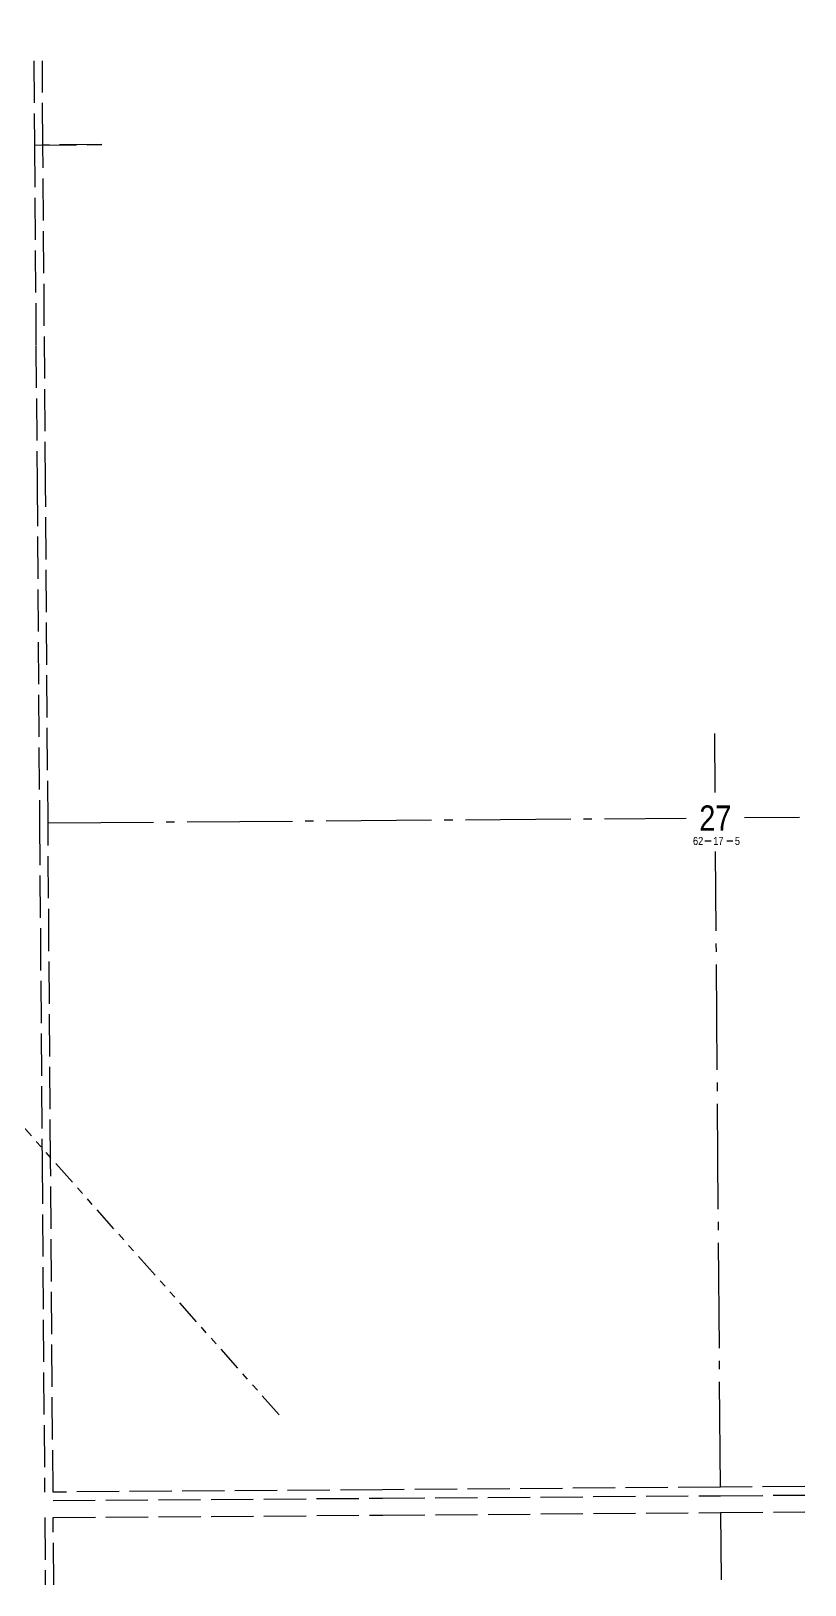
# Model space of a CAD drawing. Extents: x 522868 to 559106, y 6019929 to 6031707.
# Drawn here: x 533996 to 534914, y 6026399 to 6028243 of the extents above; entities that cross this region are included whole.
import ezdxf
from ezdxf.enums import TextEntityAlignment as Align

# ---------------------------------------------------------------- set-up
doc = ezdxf.new("R2010")
doc.units = 0
doc.header["$LTSCALE"] = 5
for name, pattern in [('foc-DRILLPATH', [14.75, 6, -1.75, 1.75, -1.75, 1.75, -1.75]), ('foc-QUARTERLINE', [33, 25, -3, 2, -3]), ('foc-UNSURVEYED', [12.5, 10, -2.5])]:
    doc.linetypes.add(name, pattern=pattern)
for name, color, linetype in [('10', 1, 'Continuous'), ('9', 3, 'Continuous'), ('L-SECLBL', 7, 'Continuous'), ('L-SECQ', 8, 'foc-QUARTERLINE'), ('L-USEC', 7, 'foc-UNSURVEYED'), ('P-PDRILLPATH', 12, 'foc-DRILLPATH')]:
    doc.layers.add(name, color=color, linetype=linetype)
doc.styles.add('80L', font='ARIALN.TTF', dxfattribs={"height": 10})
doc.styles.add('SIMPLEX', font='ARIALN.TTF')

# ---------------------------------------------------------------- blocks, each defined once
blk = doc.blocks.new('L-SECLBL')
at = {"layer": '9', "color": 7}
for p, q in [((-5.1, -27.8), (-12.3, -27.8)), ((20.7, -27.8), (13.5, -27.8))]:
    blk.add_line(p, q, dxfattribs=at)
at = {"layer": '10', "color": 2, "style": 'SIMPLEX'}
blk.add_attdef('SEC', text='', height=30, dxfattribs=at).set_placement((0, 0), align=Align.MIDDLE)
at = {"layer": '10', "color": 5, "style": '80L'}
blk.add_attdef('TWP', text='', height=9.5, dxfattribs=at).set_placement((-14.4, -27.4), align=Align.MIDDLE_RIGHT)
blk.add_attdef('RGE', text='', height=9.5, dxfattribs=at).set_placement((3.6, -27.4), align=Align.MIDDLE_CENTER)
blk.add_attdef('MER', text='', height=9.5, dxfattribs=at).set_placement((23.2, -27.4), align=Align.MIDDLE_LEFT)

msp = doc.modelspace()

# ---------------------------------------------------------------- linework, layer by layer
at = {"layer": 'L-SECQ', "flags": 128}
for points in [[(534807.364, 6027339.102), (534806.83, 6027409.047)], [(534016.079, 6027303.233), (534772.916, 6027308.846)], [(534842.196, 6027309.36), (534907.538, 6027309.844)], [(534813.66, 6026515.027), (534807.899, 6027269.104)], [(534813.891, 6026484.868), (534814.501, 6026405.03)]]:
    msp.add_lwpolyline(points, dxfattribs=at)
at = {"layer": 'L-USEC'}
for p, q in [((533999.28, 6028207.238), (534000.026, 6028107.294)), ((534010.079, 6028107.368), (534009.333, 6028207.312)), ((534000.026, 6028107.293), (534079.865, 6028107.885)), ((534000.026, 6028107.294), (534001.802, 6027869.181)), ((534079.865, 6028107.885), (534010.079, 6028107.368)), ((534013.079, 6027705.301), (534010.079, 6028107.368)), ((534001.802, 6027869.181), (534003.026, 6027705.228)), ((534003.026, 6027705.228), (534006.026, 6027303.16)), ((534016.079, 6027303.233), (534013.079, 6027705.301)), ((534006.026, 6027303.16), (534009.027, 6026901.09)), ((534019.079, 6026901.163), (534016.079, 6027303.233)), ((534009.027, 6026901.09), (534011.952, 6026509.083)), ((534022.004, 6026509.157), (534019.079, 6026901.163)), ((534412.801, 6026512.055), (534022.004, 6026509.157)), ((534813.66, 6026515.027), (534412.801, 6026512.055)), ((534913.609, 6026515.768), (534813.66, 6026515.027)), ((534022.081, 6026499.104), (534412.879, 6026502.002)), ((534412.879, 6026502.002), (534813.742, 6026504.974)), ((534813.742, 6026504.974), (534913.686, 6026505.715)), ((534012.177, 6026478.925), (534012.773, 6026399.086)), ((534022.23, 6026478.998), (534413.028, 6026481.896)), ((534022.825, 6026399.161), (534022.23, 6026478.998)), ((534413.028, 6026481.896), (534813.891, 6026484.868)), ((534813.891, 6026484.868), (534913.84, 6026485.609))]:
    msp.add_line(p, q, dxfattribs=at)
at = {"layer": 'P-PDRILLPATH', "flags": 128}
msp.add_lwpolyline([(534290.179, 6026601.049), (531617.091, 6029609.801), (530164.881, 6029922.918)], dxfattribs=at)

# ---------------------------------------------------------------- block references
at = {"layer": 'L-SECLBL', "color": 2, "xscale": 0.99947305, "yscale": 0.99947305, "zscale": 0.99947305}
msp.add_blockref('L-SECLBL', (534807.593, 6027309.103), dxfattribs=at).add_auto_attribs({'SEC': '27', 'TWP': '62', 'RGE': '17', 'MER': '5'})

doc.saveas('drawing.dxf')
